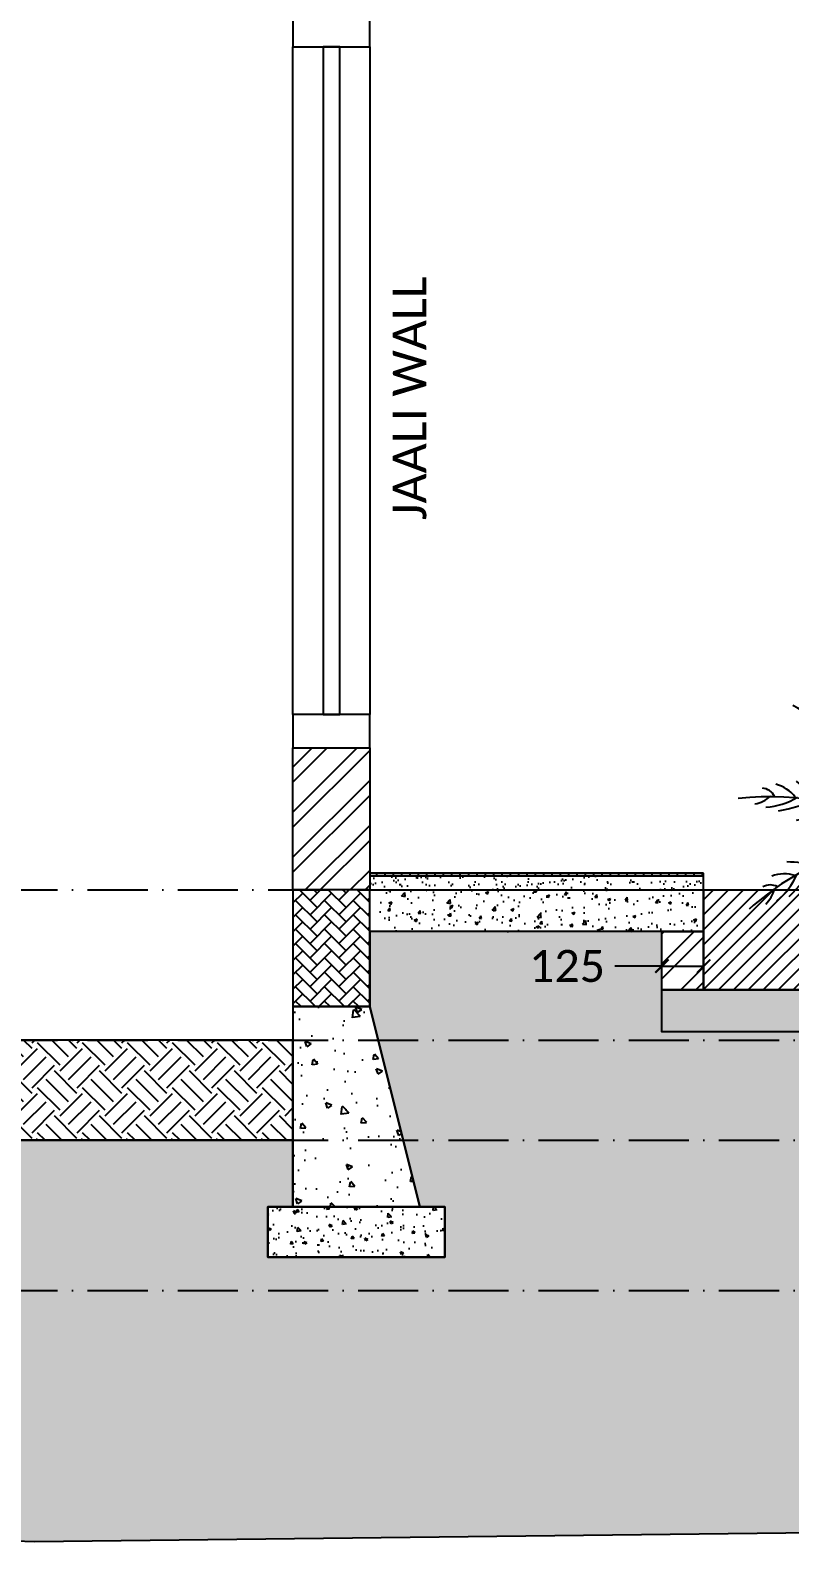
# Model space of a CAD drawing. Header units: millimetres. Extents: x -4760 to 87103, y -23275 to 20441.
# Drawn here: x 64919 to 67194, y -20699 to -16171 of the extents above; entities that cross this region are included whole.
import ezdxf
from ezdxf.xclip import XClip

# ---------------------------------------------------------------- set-up
doc = ezdxf.new("R2010")
doc.units = ezdxf.units.MM
doc.header["$LTSCALE"] = 150
doc.header["$XCLIPFRAME"] = 0
doc.linetypes.add('ACAD_ISO10W100', pattern=[18, 12, -3, 0, -3])
doc.layers.add('ad-Dimension', color=5, linetype='Continuous', true_color=0x0000ff)
doc.layers.add('ad-Landscape', color=7, linetype='Continuous', true_color=0x007f00)
for name, color, linetype in [('ad-Elevation 10', 8, 'Continuous'), ('ad-Grid', 8, 'ACAD_ISO10W100'), ('ad-Lawn', 65, 'Continuous'), ('ad-Slab', 3, 'Continuous'), ('ad-Text main', 7, 'Continuous'), ('ad-Tile', 120, 'Continuous'), ('ad-Wall', 240, 'Continuous'), ('ad-Wall hatch', 8, 'Continuous')]:
    doc.layers.add(name, color=color, linetype=linetype)
doc.styles.get("Standard").update_dxf_attribs({"font": 'calibril.ttf'})
doc.dimstyles.new('A-100-DIM-INT (MM-FT)', dxfattribs={"dimscale": 50, "dimtxt": 2.4, "dimasz": 1, "dimexe": 5, "dimexo": 100, "dimgap": 1, "dimtad": 0, "dimdec": 0, "dimdsep": 46, "dimtxsty": 'Standard', "dimblk": 'ARCHTICK', "dimcen": 0.025, "dimse1": 1, "dimse2": 1, "dimclrd": 256, "dimclre": 256, "dimclrt": 256, "dimazin": 2, "dimtfac": 1, "dimtdec": 0, "dimtix": 1, "dimtmove": 2, "dimatfit": 3, "dimldrblk": 'ARCHTICK', "dimfxl": 1, "dimtolj": 1, "dimtzin": 0, "dimarcsym": 0})

# ---------------------------------------------------------------- blocks, each defined once
blk = doc.blocks.new('zw$38DE')
at = {"layer": 'ad-Grid', "ltscale": 0.1}
for points in [[(-27431.1, 0), (0, 0)], [(-27431.1, -450), (0, -450)], [(-27431.1, -750), (-2459.8, -750), (-2319.6, -1093), (0, -1093)], [(-27431.1, -1200), (-2459.8, -1200), (-2319.6, -1543), (0, -1543)]]:
    blk.add_lwpolyline(points, dxfattribs=at)
blk = doc.blocks.new('TR13')
at = {"layer": 'ad-Landscape'}
for centre, radius, start, end in [((2.274, 0.393), 2.308, 153.8471, 189.8045), ((0.175, 1.225), 0.119, 165.7556, 225.016), ((-0.039, 1.406), 0.275, 300.4086, 330.328), ((0.279, 1.137), 0.284, 174.8554, 213.511), ((-0.316, 1.395), 0.558, 309.4156, 336.9891), ((2.506, 1.862), 2.724, 198.1648, 203.115), ((-1.075, 1.779), 1.451, 318.0291, 330.8083), ((-2.009, -1.216), 2.308, 31.3349, 67.3424), ((-0.977, 0.793), 0.119, 356.1734, 55.4338), ((-0.997, 0.657), 0.284, 7.6784, 46.334), ((2.477, 1.638), 2.724, 196.5437, 203.1872), ((-1.375, 1.736), 1.774, 319.5294, 331.0874), ((2.005, -1.216), 2.308, 112.6576, 148.6651), ((0.993, 0.657), 0.284, 133.666, 172.3216), ((0.973, 0.793), 0.119, 124.5662, 183.8266), ((-0.935, 1.07), 0.275, 250.8614, 280.7808), ((-0.719, 1.244), 0.558, 244.2003, 271.7738), ((-3.15, -0.263), 2.724, 18.0744, 23.0247), ((-2.031, 1.689), 2.391, 326.652, 336.6071), ((3.146, -0.263), 2.724, 156.9753, 161.9256), ((0.714, 1.244), 0.558, 268.2262, 295.7997), ((0.931, 1.07), 0.275, 259.2192, 289.1386), ((-0.401, 2.033), 1.451, 250.3811, 263.1603), ((-2.981, -0.412), 2.724, 18.0023, 24.6457), ((-2.836, -0.565), 2.724, 17.9053, 26.2647), ((2.474, 1.286), 2.724, 193.659, 203.3783), ((2.469, 1.428), 2.724, 194.9247, 203.2841), ((2.616, -0.998), 2.724, 143.5319, 151.8914), ((2.832, -0.565), 2.724, 153.7353, 162.0947), ((2.977, -0.412), 2.724, 155.3543, 161.9977), ((0.397, 2.033), 1.451, 276.8397, 289.6189), ((-0.147, 2.198), 1.774, 250.102, 261.66), ((-2.747, -0.676), 2.724, 17.8111, 27.5304), ((-2.685, -0.762), 2.724, 17.7148, 28.6944), ((2.484, 1.18), 2.724, 192.4951, 203.4746), ((-1.909, 1.362), 2.194, 329.0112, 339.4033), ((2.432, -1.164), 2.724, 141.1023, 152.0818), ((2.681, -0.762), 2.724, 151.3056, 162.2852), ((2.509, -1.091), 2.724, 142.2662, 151.9855), ((2.743, -0.676), 2.724, 152.4696, 162.1889), ((0.143, 2.198), 1.774, 278.34, 289.898), ((0.378, 2.594), 2.391, 244.5823, 254.5374), ((-1.648, 1.025), 1.86, 331.1427, 342.4295), ((-0.382, 2.594), 2.391, 285.4626, 295.4177), ((-1.204, -0.017), 0.284, 45.1354, 83.791), ((-2.354, -2.058), 2.724, 55.5314, 60.4817), ((-2.168, -2.103), 2.724, 55.4593, 62.1027), ((-1.96, -2.136), 2.724, 55.3623, 63.7217), ((-1.822, -2.17), 2.724, 55.2681, 64.9875), ((-1.72, -2.2), 2.724, 55.1719, 66.1514), ((0.501, 2.268), 2.194, 241.7861, 252.1783), ((0.527, 1.842), 1.86, 238.7599, 250.0467), ((-0.531, 1.842), 1.86, 289.9533, 301.2401), ((-0.505, 2.268), 2.194, 287.8217, 298.2139), ((-0.926, -2.022), 2.2, 65.9785, 103.9755), ((-1.406, 0.348), 0.275, 288.3185, 318.2379), ((-1.27, 0.102), 0.119, 33.6304, 92.8909), ((-1.34, 0.618), 0.558, 281.6573, 309.2309), ((-1.568, 1.437), 1.451, 287.8381, 300.6174), ((-1.506, 1.693), 1.774, 287.559, 299.1171), ((1.201, -2.533), 2.724, 100.8618, 111.8414), ((1.307, -2.526), 2.724, 102.0258, 111.7451), ((1.449, -2.524), 2.724, 103.2915, 111.6509), ((-1.33, 2.326), 2.391, 282.0393, 291.9945), ((-1.034, 2.143), 2.194, 279.2432, 289.6353), ((-0.755, 1.82), 1.86, 276.2169, 287.5038), ((0.467, -2.181), 2.2, 63.0377, 101.5351), ((1.508, 1.853), 2.194, 237.3779, 247.7701), ((1.838, 1.966), 2.391, 235.0188, 244.9739), ((1.659, -2.538), 2.724, 104.9105, 111.5539), ((1.85, -2.536), 2.724, 106.5316, 111.4818), ((0.502, -2.259), 2.308, 102.0179, 139.5122), ((-0.239, -2.797), 2.724, 89.9809, 99.7003), ((-0.138, -2.764), 2.724, 89.8847, 100.8642), ((-2.047, 1.197), 2.194, 313.956, 324.3481), ((-1.633, 1.091), 1.86, 310.9297, 322.2166), ((1.163, 1.602), 1.86, 239.5095, 250.7963), ((1.867, 1.309), 1.774, 227.8962, 239.4542), ((1.869, 1.046), 1.451, 226.3959, 239.1751), ((1.463, 0.299), 0.558, 217.7824, 245.3559), ((1.188, -0.289), 0.284, 83.2222, 121.8778), ((1.28, -0.188), 0.119, 74.1224, 133.3828), ((1.467, 0.021), 0.275, 208.7754, 238.6948), ((-0.562, -2.939), 2.724, 90.1721, 96.8155), ((-2.179, 0.559), 1.774, 322.2718, 333.8299), ((-0.372, -2.848), 2.724, 90.0751, 98.4345), ((-2.395, 1.179), 2.391, 316.7521, 326.7073), ((-0.755, -3.055), 2.724, 90.2442, 95.1945), ((-2.099, 0.266), 1.451, 322.5509, 335.3302), ((-0.972, -0.722), 0.284, 79.8482, 118.5038), ((-1.445, -0.278), 0.558, 316.3701, 343.9437), ((-1.095, -0.662), 0.119, 68.3432, 127.6037), ((-1.346, -0.538), 0.275, 323.0313, 352.9507)]:
    blk.add_arc(centre, radius, start, end, dxfattribs=at)
blk = doc.blocks.new('A$C976671c5')
at = {"layer": 'ad-Landscape', "color": 3, "xscale": 371.7714047588048, "yscale": 371.7714047588048, "zscale": 371.7714047588048, "rotation": 352.4468819518883}
blk.add_blockref('TR13', (-950.2, 160.9), dxfattribs=at)
blk = doc.blocks.new('A$C4e9eb516')
at = {"layer": 'ad-Elevation 10'}
h = blk.add_hatch(dxfattribs=at)
h.set_pattern_fill('AR-SAND', color=256)
h.set_pattern_definition([(37.5, (2607.116, -6809.993), (-1.60003, 48.94132), [0, -38.608, 0, -43.18, 0, -41.275]), (7.5, (2607.116, -6809.99), (44.9523, 71.6825), [0, -20.828, 0, -34.798, 0, -13.335]), (327.5, (2575.874, -6809.993), (79.09924, 0.14372), [0, -12.7, 0, -45.72, 0, -59.69]), (317.5, (2575.874, -6809.99), (76.35565, 22.29293), [0, -6.35, 0, -29.972, 0, -34.29])])
h.paths.add_polyline_path([(1230, 42), (230, 42), (230, 0), (1230, 0)])
at = {"layer": 'ad-Tile'}
h = blk.add_hatch(dxfattribs=at)
h.set_pattern_fill('_USER', color=256, scale=25, angle=90, pattern_type=0)
h.set_pattern_definition([(90, (2607.116, -6809.993), (-25, 2e-15), [])])
h.paths.add_polyline_path([(1230, 50), (230, 50), (230, 42), (1230, 42)])
at = {"layer": 'ad-Wall hatch', "transparency": 33554687}
h = blk.add_hatch(dxfattribs=at)
h.set_pattern_fill('ANSI32', color=256, scale=10)
h.set_pattern_definition([(45, (9070, 150), (-67.3519, 67.3519), []), (45, (9114.9, 150), (-67.3519, 67.3519), [])])
h.paths.add_polyline_path([(230, 0), (0, 0), (0, 425), (230, 425)])
at = {"layer": 'ad-Elevation 10'}
for points in [[(230, 2625), (0, 2625), (0, 2525), (230, 2525)], [(230, 525), (0, 525), (0, 2525), (230, 2525)], [(140, 2525), (90, 2525), (90, 525), (140, 525)], [(230, 525), (0, 525), (0, 425), (230, 425)], [(1230, 42), (230, 42), (230, 0), (1230, 0)]]:
    blk.add_lwpolyline(points, close=True, dxfattribs=at)
at = {"layer": 'ad-Tile'}
blk.add_lwpolyline([(1230, 50), (230, 50), (230, 42), (1230, 42)], close=True, dxfattribs=at)
at = {"layer": 'ad-Wall'}
blk.add_lwpolyline([(230, 0), (0, 0), (0, 425), (230, 425)], close=True, dxfattribs=at)
at = {"layer": 'ad-Landscape'}
blk.add_blockref('A$C976671c5', (2815.6, 0, 0), dxfattribs=at)
at = {"layer": 'ad-Text main', "insert": (349.5, 1472.7), "char_height": 100, "width": 725.846, "attachment_point": 5, "rotation": 90, "bg_fill": 2}
blk.add_mtext('JAALI WALL', dxfattribs=at)
blk = doc.blocks.new('zw$AF79')
at = {"layer": 'ad-Wall hatch', "transparency": 33554687}
h = blk.add_hatch(dxfattribs=at)
h.set_pattern_fill('AR-HBONE', color=256, scale=0.3)
h.set_pattern_definition([(45, (-5e-12, -350), (1e-14, 43.1052), [91.44, -30.48]), (135, (21.553, -328.447), (2e-14, 43.1052), [91.44, -30.48])])
h.paths.add_polyline_path([(0, 0), (230, 0), (230, -350), (0, -350)])
at = {"layer": 'ad-Slab'}
blk.add_lwpolyline([(0, 0), (230, 0), (230, -350), (0, -350), (0, 0)], dxfattribs=at)
blk = doc.blocks.new('zw$5A5B')
at = {"layer": 'ad-Wall hatch', "transparency": 33554687}
h = blk.add_hatch(dxfattribs=at)
h.set_pattern_fill('AR-CONC', color=256, angle=360)
h.set_pattern_definition([(50, (-150, -950), (182.185, -15.94), [19.05, -209.55]), (355, (-150, -950), (-35.243, 191.057), [15.24, -167.64]), (100.451, (-134.82, -951.33), (146.94, 175.118), [16.19, -178.09]), (46.184, (-150, -899.2), (271.08, -42.04), [28.575, -314.325]), (96.636, (-127.4, -902.7), (237.4, 247.43), [24.285, -267.136]), (351.184, (-150, -899.2), (237.4, 247.43), [22.86, -251.46]), (21, (-124.6, -911.9), (151.614, -102.265), [19.05, -209.55]), (326, (-124.6, -911.9), (61.8, 184.19), [15.24, -167.64]), (71.45, (-111.97, -920.42), (213.416, 81.923), [16.19, -178.09]), (37.5, (-150, -950), (3.0886, 84.555), [0, -165.608, 0, -170.18, 0, -168.275]), (7.5, (-150, -950), (66.82, 100.18), [0, -97.028, 0, -161.798, 0, -64.135]), (327.5, (-206.64, -950), (135.5906, -5.729), [0, -63.5, 0, -198.12, 0, -262.89]), (317.5, (-232.04, -950), (148.13, 25.426), [0, -82.55, 0, -131.572, 0, -186.69])])
h.paths.add_polyline_path([(0, -350), (230, -350), (230, -950), (-150, -950)])
h = blk.add_hatch(dxfattribs=at)
h.set_pattern_fill('AR-CONC', color=256, scale=0.5, angle=360)
h.set_pattern_definition([(50, (-59428.06, 1542.97), (91.09233, -7.96954), [9.525, -104.775]), (355, (-59428.06, 1542.97), (-17.62171, 95.52842), [7.62, -83.82029]), (100.45144, (-59420.47, 1542.305), (73.47062, 87.55888), [8.095, -89.04512]), (46.1842, (-59428.06, 1568.37), (135.53952, -21.02116), [14.2875, -157.1625]), (96.63556, (-59416.76, 1566.62), (118.70207, 123.71306), [12.1425, -133.5678]), (351.18415, (-59428.06, 1568.37), (118.70207, 123.71306), [11.42998, -125.72987]), (21, (-59415.36, 1562.02), (75.8072, -51.1326), [9.525, -104.775]), (326, (-59415.36, 1562.02), (30.90101, 92.09398), [7.62, -83.82]), (71.45144, (-59409.04, 1557.76), (106.70821, 40.96138), [8.095, -89.04497]), (37.5, (-59428.057, 1542.97), (1.544302, 42.27752), [0, -82.804, 0, -85.09, 0, -84.1375]), (7.5, (-59428.057, 1542.97), (33.40983, 50.090287), [0, -48.514, 0, -80.899, 0, -32.0675]), (327.5, (-59456.378, 1542.97), (67.795298, -2.864372), [0, -31.75, 0, -99.06, 0, -131.445]), (317.5, (-59469.08, 1542.97), (74.06459, 12.713246), [0, -41.275, 0, -65.786, 0, -93.345])])
h.paths.add_polyline_path([(305, -1100), (-225, -1100), (-225, -950), (305, -950)])
at = {"layer": 'ad-Slab'}
for points in [[(0, -350), (230, -350), (230, -950), (-150, -950)], [(305, -1100), (-225, -1100), (-225, -950), (305, -950)]]:
    blk.add_lwpolyline(points, close=True, dxfattribs=at)
blk.add_blockref('zw$AF79', (0, 0), dxfattribs=at)
blk = doc.blocks.new('_ArchTick')
at = {"color": 0, "linetype": 'ByBlock', "const_width": 0.15}
blk.add_lwpolyline([(-0.5, -0.5), (0.5, 0.5)], dxfattribs=at)
blk = doc.blocks.new('*D81')
at = {"layer": 'ad-Dimension', "lineweight": -2}
for q in [(733.7, -228.6), (1000, -228.6)]:
    blk.add_line((875, -228.6), q, dxfattribs=at)
at = {"layer": 'Defpoints', "color": 0}
for p in [(1000, -228.6), (875, -300), (1000, -300)]:
    blk.add_point(p, dxfattribs=at)
at = {"layer": 'ad-Dimension', "lineweight": -2, "xscale": 40, "yscale": 40, "zscale": 40, "rotation": 180}
blk.add_blockref('_ArchTick', (875, -228.6), dxfattribs=at)
at = {"layer": 'ad-Dimension', "lineweight": -2, "xscale": 40, "yscale": 40, "zscale": 40}
blk.add_blockref('_ArchTick', (1000, -228.6), dxfattribs=at)
at = {"layer": 'ad-Dimension', "insert": (590.7, -228.6), "char_height": 96, "attachment_point": 5}
blk.add_mtext('\\A1;125', dxfattribs=at)
blk = doc.blocks.new('A$C1b29261c')
at = {"layer": 'ad-Elevation 10', "transparency": 33554559}
h = blk.add_hatch(dxfattribs=at)
h.set_pattern_fill('EARTH', color=256, scale=25, angle=45)
h.set_pattern_definition([(45, (-65486.03, 18746.05), (9e-14, 224.5064), [158.75, -158.75]), (45, (-65528.12, 18788.14), (9e-14, 224.5064), [158.75, -158.75]), (45, (-65570.22, 18830.24), (9e-14, 224.5064), [158.75, -158.75]), (135, (-65570.22, 18858.3), (-224.5064, 9e-14), [158.75, -158.75]), (135, (-65528.12, 18900.4), (-224.5064, 9e-14), [158.75, -158.75]), (135, (-65486.03, 18942.49), (-224.5064, 9e-14), [158.75, -158.75])])
edge = h.paths.add_edge_path()
edge.add_ellipse((11324.6, -561.8), major_axis=(944.9, 0), ratio=1, start_angle=304.8708, end_angle=348.5118)
edge.add_line((12250.5, -750), (9060, -750))
edge.add_line((9060, -750), (9060, -950))
edge.add_line((9060, -950), (9135, -950))
edge.add_line((9135, -950), (9135, -1100))
edge.add_line((9135, -1100), (8605, -1100))
edge.add_line((8605, -1100), (8605, -950))
edge.add_line((8605, -950), (8680, -950))
edge.add_line((8680, -950), (8830, -350))
edge.add_line((8830, -350), (8830, -125))
edge.add_line((8830, -125), (3590, -125))
edge.add_line((3590, -125), (3590, -425))
edge.add_line((3590, -425), (875, -425))
edge.add_line((875, -425), (875, -125))
edge.add_line((875, -125), (0, -125))
edge.add_line((0, -125), (0, -350))
edge.add_line((0, -350), (150, -950))
edge.add_line((150, -950), (225, -950))
edge.add_line((225, -950), (225, -1100))
edge.add_line((225, -1100), (-305, -1100))
edge.add_line((-305, -1100), (-305, -950))
edge.add_line((-305, -950), (-230, -950))
edge.add_line((-230, -950), (-230, -750))
edge.add_line((-230, -750), (-3101.2, -750))
edge.add_ellipse((-2113, -535.3), major_axis=(1011.2, 0), ratio=1, start_angle=192.255, end_angle=231.2993)
edge.add_ellipse((-926.7, 992.3), major_axis=(2945.3, 0), ratio=1, start_angle=231.8706, end_angle=268.4962)
edge.add_line((-1004, -1952), (10681.7, -1817.3))
edge.add_ellipse((10518.1, 282.8), major_axis=(2106.5, 0), ratio=1, start_angle=274.4533, end_angle=309.7376)
at = {"layer": 'ad-Lawn', "transparency": 33554559}
h = blk.add_hatch(dxfattribs=at)
h.set_pattern_fill('EARTH', color=256, scale=15, angle=45)
h.set_pattern_definition([(45, (-3101.15, -750), (7e-14, 134.7038), [95.25, -95.25]), (45, (-3126.41, -724.74), (7e-14, 134.7038), [95.25, -95.25]), (45, (-3151.67, -699.49), (7e-14, 134.7038), [95.25, -95.25]), (135, (-3151.67, -682.65), (-134.7038, 1e-13), [95.25, -95.25]), (135, (-3126.41, -657.39), (-134.7038, 1e-13), [95.25, -95.25]), (135, (-3101.15, -632.13), (-134.7038, 1e-13), [95.25, -95.25])])
h.paths.add_polyline_path([(-230, -450), (-3101.2, -450), (-3101.2, -750), (-230, -750)])
at = {"layer": 'ad-Wall hatch', "transparency": 33554687}
h = blk.add_hatch(dxfattribs=at)
h.set_pattern_fill('AR-CONC', color=256, scale=0.5)
h.set_pattern_definition([(50, (-5748.614, -125), (91.0923, -7.96954), [9.525, -104.775]), (355, (-5748.61, -125), (-17.6217, 95.5284), [7.62, -83.8203]), (100.4514, (-5741.02, -125.66), (73.4706, 87.5589), [8.095, -89.0451]), (46.1842, (-5748.61, -99.6), (135.5395, -21.0212), [14.2875, -157.1625]), (96.6356, (-5737.32, -101.35), (118.702, 123.713), [12.1425, -133.5678]), (351.1842, (-5748.61, -99.6), (118.702, 123.713), [11.43, -125.73]), (21, (-5735.914, -105.95), (75.8072, -51.1326), [9.525, -104.775]), (326, (-5735.91, -105.95), (30.901, 92.094), [7.62, -83.82]), (71.4514, (-5729.6, -110.21), (106.7082, 40.9614), [8.095, -89.045]), (37.5, (-5748.614, -125), (1.5443, 42.27752), [0, -82.804, 0, -85.09, 0, -84.1375]), (7.5, (-5748.614, -125), (33.40983, 50.0903), [0, -48.514, 0, -80.899, 0, -32.0675]), (327.5, (-5776.935, -125), (67.7953, -2.86437), [0, -31.75, 0, -99.06, 0, -131.445]), (317.5, (-5789.635, -125), (74.0646, 12.71325), [0, -41.275, 0, -65.786, 0, -93.345])])
h.paths.add_polyline_path([(0, 0), (1000, 0), (1000, -125), (0, -125)])
h = blk.add_hatch(dxfattribs=at)
h.set_pattern_fill('ANSI31', color=256, scale=10)
h.set_pattern_definition([(45, (-33399.51, 18646.046), (-22.45064, 22.45064), [])])
h.paths.add_polyline_path([(1000, 0), (3465, 0), (3465, -300), (1000, -300)])
h = blk.add_hatch(dxfattribs=at)
h.set_pattern_fill('ANSI32', color=256, scale=10)
h.set_pattern_definition([(45, (-38665.35, 18746.05), (-67.35192, 67.35192), []), (45, (-38620.45, 18746.05), (-67.35192, 67.35192), [])])
h.paths.add_polyline_path([(875, -125), (1000, -125), (1000, -300), (875, -300)])
h = blk.add_hatch(dxfattribs=at)
h.set_pattern_fill('AR-CONC', color=256, scale=0.5)
h.set_pattern_definition([(50, (-33404.51, 18446.046), (91.09233, -7.96954), [9.525, -104.775]), (355, (-33404.51, 18446.05), (-17.62171, 95.52842), [7.62, -83.8203]), (100.45144, (-33396.92, 18445.38), (73.47062, 87.55888), [8.095, -89.04512]), (46.1842, (-33404.51, 18471.45), (135.53952, -21.02116), [14.2875, -157.1625]), (96.63556, (-33393.22, 18469.7), (118.70207, 123.71306), [12.1425, -133.5678]), (351.18415, (-33404.51, 18471.45), (118.70207, 123.71306), [11.43, -125.72987]), (21, (-33391.81, 18465.096), (75.8072, -51.1326), [9.525, -104.775]), (326, (-33391.81, 18465.1), (30.90101, 92.09398), [7.62, -83.82]), (71.45144, (-33385.49, 18460.835), (106.70821, 40.96138), [8.095, -89.04497]), (37.5, (-33404.51, 18446.046), (1.544302, 42.27752), [0, -82.804, 0, -85.09, 0, -84.1375]), (7.5, (-33404.51, 18446.046), (33.40983, 50.090287), [0, -48.514, 0, -80.899, 0, -32.0675]), (327.5, (-33432.832, 18446.046), (67.795298, -2.864372), [0, -31.75, 0, -99.06, 0, -131.445]), (317.5, (-33445.53, 18446.046), (74.06459, 12.713246), [0, -41.275, 0, -65.786, 0, -93.345])])
h.paths.add_polyline_path([(875, -300), (3590, -300), (3590, -425), (875, -425)])
at = {"layer": 'ad-Elevation 10'}
blk.add_lwpolyline([(1000, 0), (3465, 0), (3465, -300), (1000, -300)], close=True, dxfattribs=at)
blk.add_lwpolyline([(3590, -425), (875, -425), (875, -125), (0, -125), (0, -350), (150, -950), (225, -950), (225, -1100), (-305, -1100), (-305, -950), (-230, -950), (-230, -750), (-3101.2, -750, 0.17203), (-2745.2, -1324.5, 0.161184), (-1004, -1952), (10681.7, -1817.3, 0.155185)], format="xyb", dxfattribs=at)
at = {"layer": 'ad-Lawn'}
blk.add_lwpolyline([(-230, -450), (-3101.2, -450), (-3101.2, -750), (-230, -750)], close=True, dxfattribs=at)
at = {"layer": 'ad-Slab'}
for points in [[(0, 0), (1000, 0), (1000, -125), (0, -125)], [(875, -300), (3590, -300), (3590, -425), (875, -425)]]:
    blk.add_lwpolyline(points, close=True, dxfattribs=at)
at = {"layer": 'ad-Wall'}
blk.add_lwpolyline([(875, -125), (1000, -125), (1000, -300), (875, -300)], close=True, dxfattribs=at)
at = {"xscale": -1}
blk.add_blockref('zw$5A5B', (0, 0), dxfattribs=at)
at = {"layer": 'ad-Dimension'}
dim = blk.add_linear_dim(base=(1000, -228.6), p1=(875, -300), p2=(1000, -300), dimstyle='A-100-DIM-INT (MM-FT)', override={"dimscale": 40, "dimtmove": 1}, dxfattribs=at)
dim.commit()
dim.dimension.update_dxf_attribs({"geometry": '*D81', "text_midpoint": (590.7, -322.7), "dimtype": 128})

msp = doc.modelspace()

# ---------------------------------------------------------------- block references
ref = msp.add_blockref('zw$38DE', (84123.2, -18746))
XClip(ref).set_block_clipping_path([(-26054.8649796729, -2140.6281090206), (349.01197073, 5188.3683916222)])

# ---------------------------------------------------------------- next in the draw order: block references
msp.add_blockref('A$C4e9eb516', (65705.9, -18746))

# ---------------------------------------------------------------- next in the draw order: block references
msp.add_blockref('A$C1b29261c', (65935.9, -18746))

doc.saveas('drawing.dxf')
